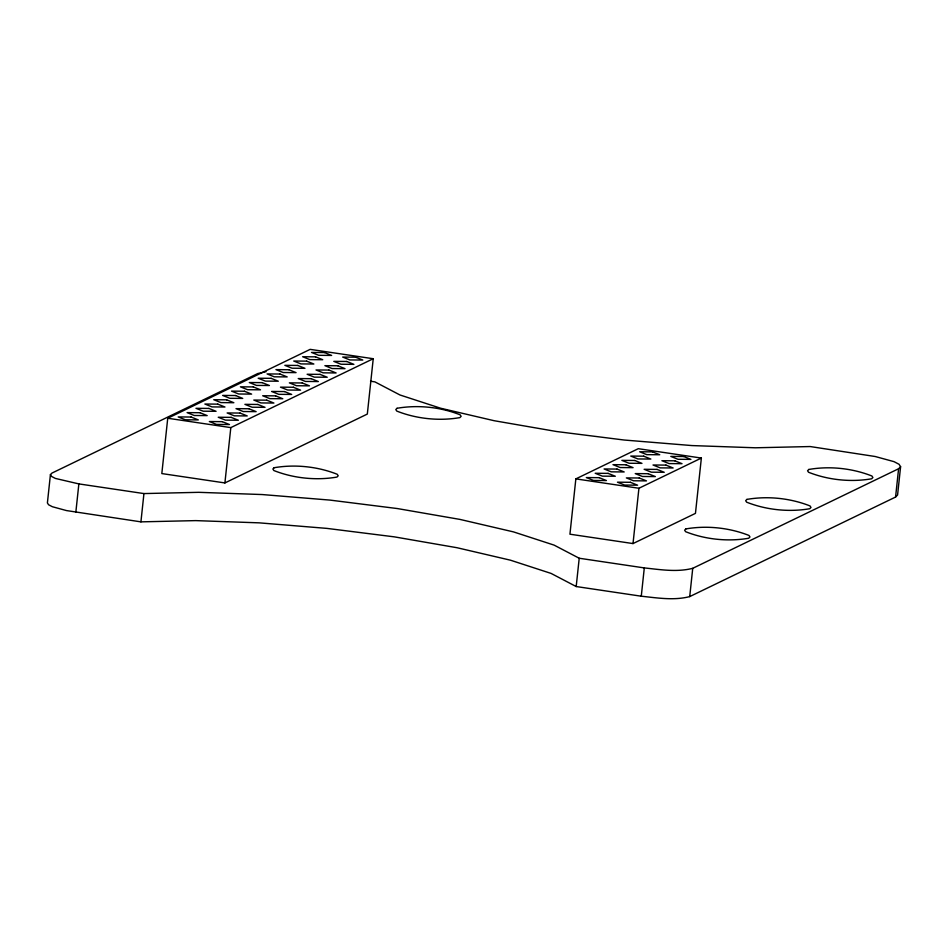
<?xml version="1.0" encoding="UTF-8"?>
<svg xmlns="http://www.w3.org/2000/svg" width="948" height="948" viewBox="0 0 948 948"><rect width="100%" height="100%" fill="white"/><g stroke="black" fill="none" stroke-linecap="round" stroke-linejoin="round"><path stroke-width="1.42" d="M266.033 371.687L257.785 373.536L51.927 473.099L50.422 474.64L47.4 502.938L48.573 504.751L52.341 506.718L66.455 510.569L140.92 521.862L195.703 520.618L259.148 522.846L326.906 528.391L394.392 536.864L456.995 547.719L510.439 560.185L551.096 573.422L576.194 586.539L641.275 596.209C657.237 597.892 673.921 600.7 689.717 596.6L895.576 497.048L897.578 494.998L900.6 466.7L899.036 464.283L894.023 461.652L875.194 456.509L810.161 446.544L755.378 447.788L691.945 445.572L624.175 440.026L556.689 431.541L494.086 420.699L440.642 408.233L399.985 394.984L374.898 381.878L370.514 381.226M75.84 512.204L78.862 483.907L55.363 478.42L51.595 476.453L50.422 474.64M140.92 521.862L143.942 493.576L198.725 492.32L262.169 494.548L329.94 500.094L397.425 508.566L460.017 519.421L513.472 531.887L554.118 545.124L579.216 558.242L644.296 567.911C660.27 569.606 676.943 572.402 692.739 568.314L898.597 468.75L900.6 466.7M167.737 418.246L161.824 473.573L224.901 482.935L367.326 414.063L373.239 358.723L310.162 349.362L167.737 418.246L230.814 427.607L373.239 358.723M224.901 482.935L230.814 427.607M575.851 478.882L569.938 534.198L633.015 543.571L695.453 513.378L701.366 458.062L638.288 448.688L575.851 478.882L638.928 488.256L701.366 458.062M576.194 586.539L579.216 558.242M633.015 543.571L638.928 488.256M641.275 596.209L644.296 567.911M689.717 596.6L692.739 568.314M895.576 497.048L898.597 468.75M78.862 483.907L143.942 493.576M274.126 467.731L272.882 469.011L273.853 470.528C293.465 478.302 316.17 480.672 336.955 477.069L338.199 475.789L337.227 474.273C317.616 466.499 294.911 464.129 274.126 467.731M397.058 408.28L395.802 409.56L396.785 411.077C416.397 418.85 439.09 421.22 459.875 417.618L461.131 416.338L460.147 414.821C440.536 407.048 417.843 404.678 397.058 408.28M685.89 528.913L684.634 530.193L685.617 531.698C705.229 539.471 727.922 541.841 748.707 538.239L749.963 536.959L748.979 535.454C729.368 527.681 706.675 525.311 685.89 528.913M746.917 499.395L745.673 500.674L746.645 502.179C766.257 509.953 788.961 512.323 809.746 508.721L810.99 507.441L810.019 505.936C790.407 498.162 767.714 495.792 746.917 499.395M808.81 469.461L807.566 470.741L808.537 472.246C828.149 480.02 850.854 482.39 871.639 478.787L872.883 477.508L871.911 476.003C852.299 468.229 829.607 465.847 808.81 469.461M324.441 352.538L311.513 352.431L318.706 355.31L331.622 355.429L324.441 352.538M315.542 356.839L302.625 356.732L309.818 359.612L322.735 359.719L315.542 356.839M355.595 357.171L342.678 357.064L349.859 359.944L362.788 360.05L355.595 357.171M306.654 361.141L293.738 361.034L300.931 363.914L313.847 364.02L306.654 361.141M346.707 361.472L333.791 361.366L340.972 364.245L353.888 364.352L346.707 361.472M297.767 365.442L284.85 365.336L292.043 368.215L304.96 368.322L297.767 365.442M337.82 365.774L324.903 365.667L332.084 368.547L345.001 368.654L337.82 365.774M288.879 369.732L275.963 369.625L283.144 372.517L296.072 372.623L288.879 369.732M328.932 370.064L316.016 369.957L323.197 372.837L336.113 372.943L328.932 370.064M279.992 374.033L267.075 373.927L274.256 376.806L287.185 376.913L279.992 374.033M320.045 374.365L307.128 374.259L314.309 377.138L327.226 377.245L320.045 374.365M271.104 378.335L258.188 378.228L265.369 381.108L278.297 381.214L271.104 378.335M311.157 378.667L298.241 378.56L305.422 381.44L318.338 381.546L311.157 378.667M262.217 382.637L249.3 382.53L256.481 385.409L269.41 385.516L262.217 382.637M302.27 382.968L289.353 382.862L296.534 385.741L309.451 385.848L302.27 382.968M253.329 386.926L240.413 386.82L247.594 389.711L260.51 389.818L253.329 386.926M293.382 387.258L280.466 387.151L287.647 390.031L300.563 390.138L293.382 387.258M244.442 391.228L231.525 391.121L238.706 394.001L251.623 394.107L244.442 391.228M284.495 391.56L271.578 391.453L278.759 394.332L291.676 394.439L284.495 391.56M235.554 395.529L222.638 395.423L229.819 398.302L242.735 398.409L235.554 395.529M275.607 395.861L262.691 395.754L269.872 398.634L282.788 398.741L275.607 395.861M226.667 399.831L213.75 399.724L220.931 402.604L233.848 402.71L226.667 399.831M266.72 400.163L253.791 400.056L260.984 402.936L273.901 403.042L266.72 400.163M217.779 404.132L204.863 404.026L212.044 406.905L224.96 407.012L217.779 404.132M257.832 404.452L244.904 404.346L252.097 407.225L265.013 407.332L257.832 404.452M208.892 408.422L195.975 408.315L203.156 411.195L216.073 411.302L208.892 408.422M248.945 408.754L236.016 408.647L243.209 411.527L256.126 411.633L248.945 408.754M200.004 412.724L187.088 412.617L194.269 415.497L207.185 415.603L200.004 412.724M240.057 413.055L227.129 412.949L234.322 415.828L247.238 415.935L240.057 413.055M191.117 417.025L178.2 416.919L185.381 419.798L198.298 419.905L191.117 417.025M231.17 417.357L218.241 417.25L225.434 420.13L238.351 420.237L231.17 417.357M222.27 421.647L209.354 421.54L216.547 424.431L229.463 424.538L222.27 421.647M652.556 451.876L639.639 451.769L646.82 454.649L659.737 454.756L652.556 451.876M643.668 456.178L630.752 456.071L637.933 458.951L650.849 459.057L643.668 456.178M683.721 456.509L670.793 456.403L677.986 459.282L690.902 459.389L683.721 456.509M634.781 460.479L621.864 460.373L629.045 463.252L641.962 463.359L634.781 460.479M674.834 460.811L661.905 460.704L669.098 463.584L682.015 463.691L674.834 460.811M625.893 464.769L612.977 464.662L620.158 467.542L633.074 467.648L625.893 464.769M665.946 465.101L653.018 464.994L660.211 467.874L673.127 467.98L665.946 465.101M617.006 469.07L604.089 468.964L611.27 471.843L624.187 471.95L617.006 469.07M657.059 469.402L644.13 469.296L651.323 472.175L664.24 472.282L657.059 469.402M608.118 473.372L595.202 473.265L602.383 476.145L615.299 476.252L608.118 473.372M648.171 473.704L635.243 473.597L642.436 476.477L655.352 476.583L648.171 473.704M599.231 477.674L586.314 477.567L593.495 480.446L606.412 480.553L599.231 477.674M639.272 478.005L626.355 477.899L633.548 480.778L646.465 480.885L639.272 478.005M630.384 482.295L617.468 482.188L624.661 485.068L637.577 485.175L630.384 482.295"/></g></svg>
